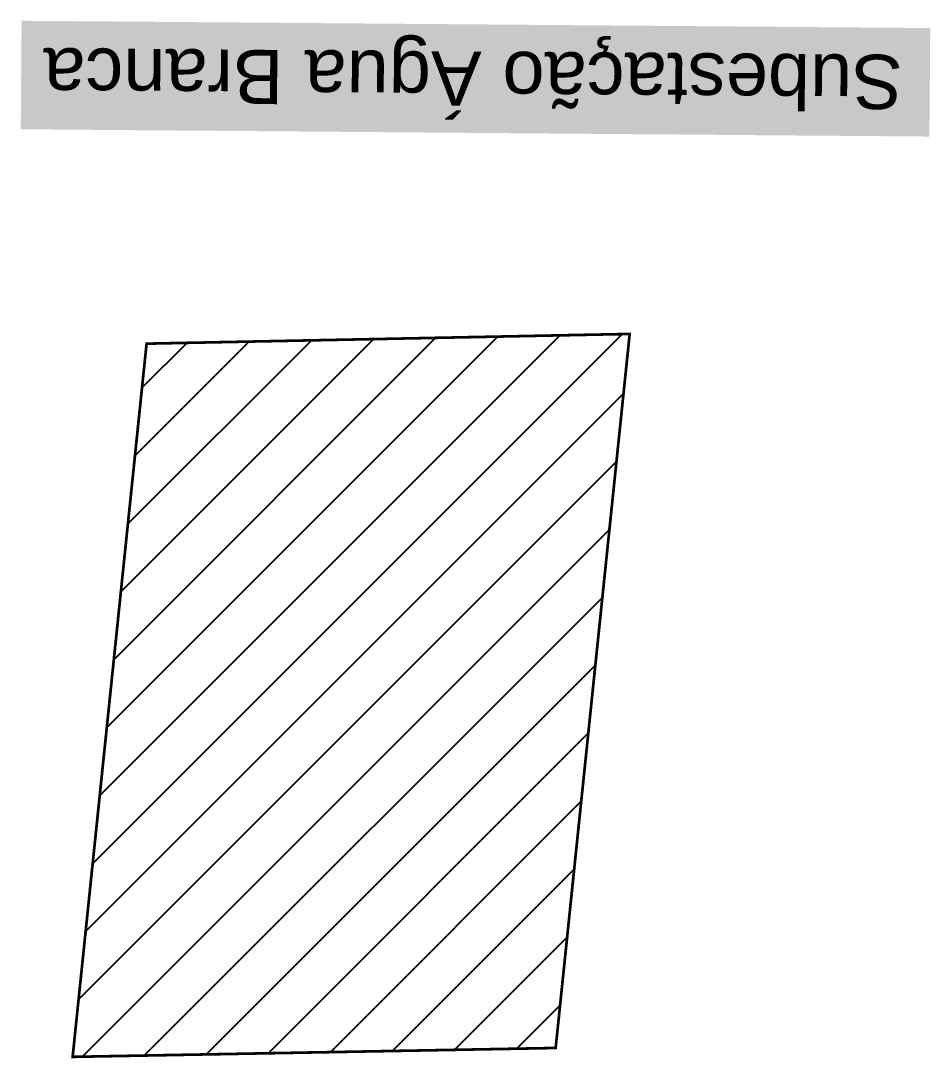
# Model space of a CAD drawing. Header units: metres. Extents: x 286532 to 329498, y 7396783 to 7466136.
# Drawn here: x 327282.8 to 327349.9, y 7397447.4 to 7397523.9 of the extents above; entities that cross this region are included whole.
import ezdxf

# ---------------------------------------------------------------- set-up
doc = ezdxf.new("R2010")
doc.units = ezdxf.units.M
doc.header["$LTSCALE"] = 10
doc.layers.add('Subestação', color=7, linetype='Continuous', true_color=0xf5f500)
doc.layers.add('Texto Subestação', color=7, linetype='Continuous', true_color=0xf0f000)
doc.styles.add('ARIAL', font='arial.ttf')

msp = doc.modelspace()

# ---------------------------------------------------------------- hatches: boundary and pattern name
at = {"layer": 'Subestação', "ltscale": 0.05}
h = msp.add_hatch(dxfattribs=at)
h.set_pattern_fill('ANSI31', color=256)
h.paths.add_polyline_path([(327292.09, 7397500.05), (327286.637, 7397447.466), (327322.251, 7397448.121), (327327.711, 7397500.767)])

# ---------------------------------------------------------------- linework, layer by layer
at = {"layer": 'Subestação', "const_width": 0.2, "flags": 128}
msp.add_lwpolyline([(327292.09, 7397500.05), (327286.637, 7397447.466), (327322.251, 7397448.121), (327327.711, 7397500.767), (327292.09, 7397500.05)], dxfattribs=at)

# ---------------------------------------------------------------- texts
at = {"layer": 'Texto Subestação', "color": 250, "ltscale": 0.05, "true_color": 0x242424, "insert": (327347.823, 7397517.336), "char_height": 4, "attachment_point": 1, "rotation": 179.53962, "style": 'ARIAL', "bg_fill": 1, "box_fill_scale": 1.5, "bg_fill_color": 256, "bg_fill_true_color": 15921906, "bg_fill_transparency": 0}
msp.add_mtext_dynamic_manual_height_columns('Subestação Água Branca', width=62.99761, gutter_width=4362.902, heights=[4.144], dxfattribs=at)

doc.saveas('drawing.dxf')
